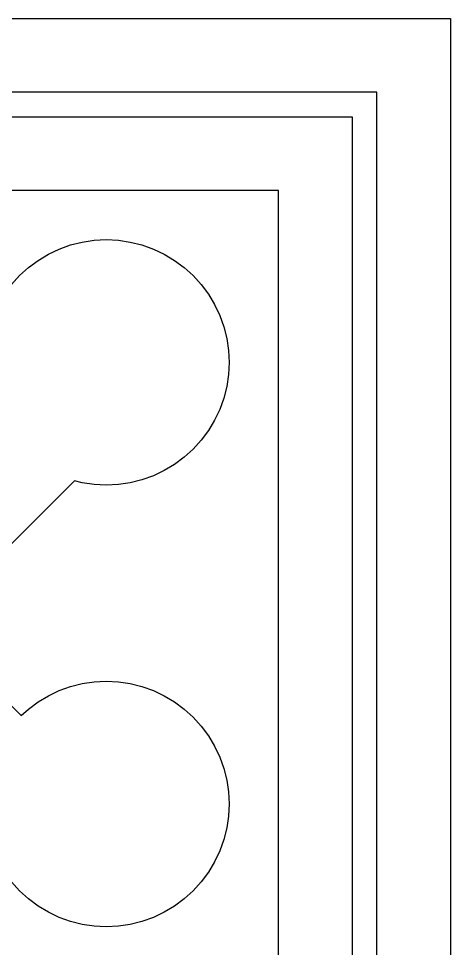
# Model space of a CAD drawing. Extents: x -16 to 132, y -40 to 113.
# Drawn here: x 104.01 to 113, y 56.82 to 76.18 of the extents above; entities that cross this region are included whole.
import ezdxf

# ---------------------------------------------------------------- set-up
doc = ezdxf.new("R2010")
doc.units = 0

msp = doc.modelspace()

# ---------------------------------------------------------------- linework, layer by layer
for p, q in [((-2.55649, 76.1837), (112.997, 76.1837)), ((112.997, 76.1837), (112.997, -2.55649)), ((111.463, 74.6498), (-1.0226, 74.6498)), ((111.463, -1.0226), (111.463, 74.6498)), ((-0.51129, 74.1385), (110.952, 74.1385)), ((110.952, 74.1385), (110.952, -0.51129)), ((109.418, 72.6046), (1.0226, 72.6046)), ((109.418, 1.0226), (109.418, 72.6046)), ((104.858, 71.3845), (105.094, 71.469)), ((105.094, 71.469), (105.337, 71.53)), ((105.337, 71.53), (105.586, 71.5668)), ((105.586, 71.5668), (105.836, 71.5791)), ((105.836, 71.5791), (106.087, 71.5668)), ((106.087, 71.5668), (106.335, 71.53)), ((106.335, 71.53), (106.578, 71.469)), ((106.578, 71.469), (106.815, 71.3845)), ((104.416, 71.1483), (104.631, 71.2773)), ((104.631, 71.2773), (104.858, 71.3845)), ((106.815, 71.3845), (107.041, 71.2773)), ((107.041, 71.2773), (107.257, 71.1483)), ((104.214, 70.9988), (104.416, 71.1483)), ((107.257, 71.1483), (107.458, 70.9988)), ((104.028, 70.8303), (104.214, 70.9988)), ((107.458, 70.9988), (107.644, 70.8303)), ((103.86, 70.6444), (104.028, 70.8303)), ((107.644, 70.8303), (107.812, 70.6445)), ((107.812, 70.6445), (107.962, 70.4429)), ((107.962, 70.4429), (108.091, 70.2278)), ((108.091, 70.2278), (108.198, 70.001)), ((108.198, 70.001), (108.283, 69.7647)), ((108.283, 69.7647), (108.344, 69.5214)), ((108.344, 69.5214), (108.38, 69.2732)), ((108.38, 69.2732), (108.393, 69.0226)), ((108.393, 69.0226), (108.38, 68.772)), ((108.38, 68.772), (108.344, 68.5239)), ((108.344, 68.5239), (108.283, 68.2805)), ((108.283, 68.2805), (108.198, 68.0443)), ((108.198, 68.0443), (108.091, 67.8175)), ((108.091, 67.8175), (107.962, 67.6023)), ((107.962, 67.6023), (107.812, 67.4008)), ((107.812, 67.4008), (107.644, 67.2149)), ((107.644, 67.2149), (107.458, 67.0464)), ((107.458, 67.0464), (107.257, 66.897)), ((107.257, 66.897), (107.041, 66.768)), ((106.815, 66.6607), (106.578, 66.5762)), ((107.041, 66.768), (106.815, 66.6607)), ((105.171, 66.5569), (102.174, 63.5597)), ((105.337, 66.5152), (105.171, 66.5569)), ((105.586, 66.4784), (105.337, 66.5152)), ((105.836, 66.4661), (105.586, 66.4784)), ((106.087, 66.4784), (105.836, 66.4661)), ((106.335, 66.5153), (106.087, 66.4784)), ((106.578, 66.5762), (106.335, 66.5153)), ((102.174, 63.5597), (104.066, 61.6671)), ((105.337, 62.3323), (105.586, 62.3692)), ((105.586, 62.3692), (105.836, 62.3815)), ((105.836, 62.3815), (106.087, 62.3692)), ((106.087, 62.3692), (106.335, 62.3323)), ((104.631, 62.0796), (104.858, 62.1869)), ((104.858, 62.1869), (105.094, 62.2714)), ((105.094, 62.2714), (105.337, 62.3323)), ((106.335, 62.3323), (106.578, 62.2714)), ((106.578, 62.2714), (106.815, 62.1869)), ((106.815, 62.1869), (107.041, 62.0796)), ((104.416, 61.9506), (104.631, 62.0796)), ((107.041, 62.0796), (107.257, 61.9506)), ((104.066, 61.6671), (104.214, 61.8012)), ((104.214, 61.8012), (104.416, 61.9506)), ((107.257, 61.9506), (107.458, 61.8012)), ((107.458, 61.8012), (107.644, 61.6327)), ((107.644, 61.6327), (107.812, 61.4468)), ((107.812, 61.4468), (107.962, 61.2453)), ((107.962, 61.2453), (108.091, 61.0301)), ((108.091, 61.0301), (108.198, 60.8033)), ((108.198, 60.8033), (108.283, 60.5671)), ((108.283, 60.5671), (108.344, 60.3237)), ((108.344, 60.3237), (108.38, 60.0756)), ((108.38, 60.0756), (108.393, 59.825)), ((108.393, 59.825), (108.38, 59.5744)), ((108.38, 59.5744), (108.344, 59.3262)), ((108.344, 59.3262), (108.283, 59.0828)), ((108.283, 59.0828), (108.198, 58.8466)), ((108.198, 58.8466), (108.091, 58.6198)), ((108.091, 58.6198), (107.962, 58.4046)), ((107.962, 58.4046), (107.812, 58.2031)), ((104.028, 58.0172), (103.86, 58.2031)), ((107.812, 58.2031), (107.644, 58.0172)), ((104.214, 57.8487), (104.028, 58.0172)), ((107.644, 58.0172), (107.458, 57.8487)), ((104.416, 57.6993), (104.214, 57.8487)), ((107.458, 57.8487), (107.257, 57.6993)), ((104.631, 57.5703), (104.416, 57.6993)), ((104.858, 57.4631), (104.631, 57.5703)), ((107.041, 57.5703), (106.815, 57.4631)), ((107.257, 57.6993), (107.041, 57.5703)), ((105.094, 57.3785), (104.858, 57.4631)), ((105.337, 57.3176), (105.094, 57.3785)), ((106.578, 57.3785), (106.335, 57.3176)), ((106.815, 57.4631), (106.578, 57.3785)), ((105.586, 57.2808), (105.337, 57.3176)), ((105.836, 57.2685), (105.586, 57.2808)), ((106.087, 57.2808), (105.836, 57.2685)), ((106.335, 57.3176), (106.087, 57.2808))]:
    msp.add_line(p, q)

doc.saveas('drawing.dxf')
